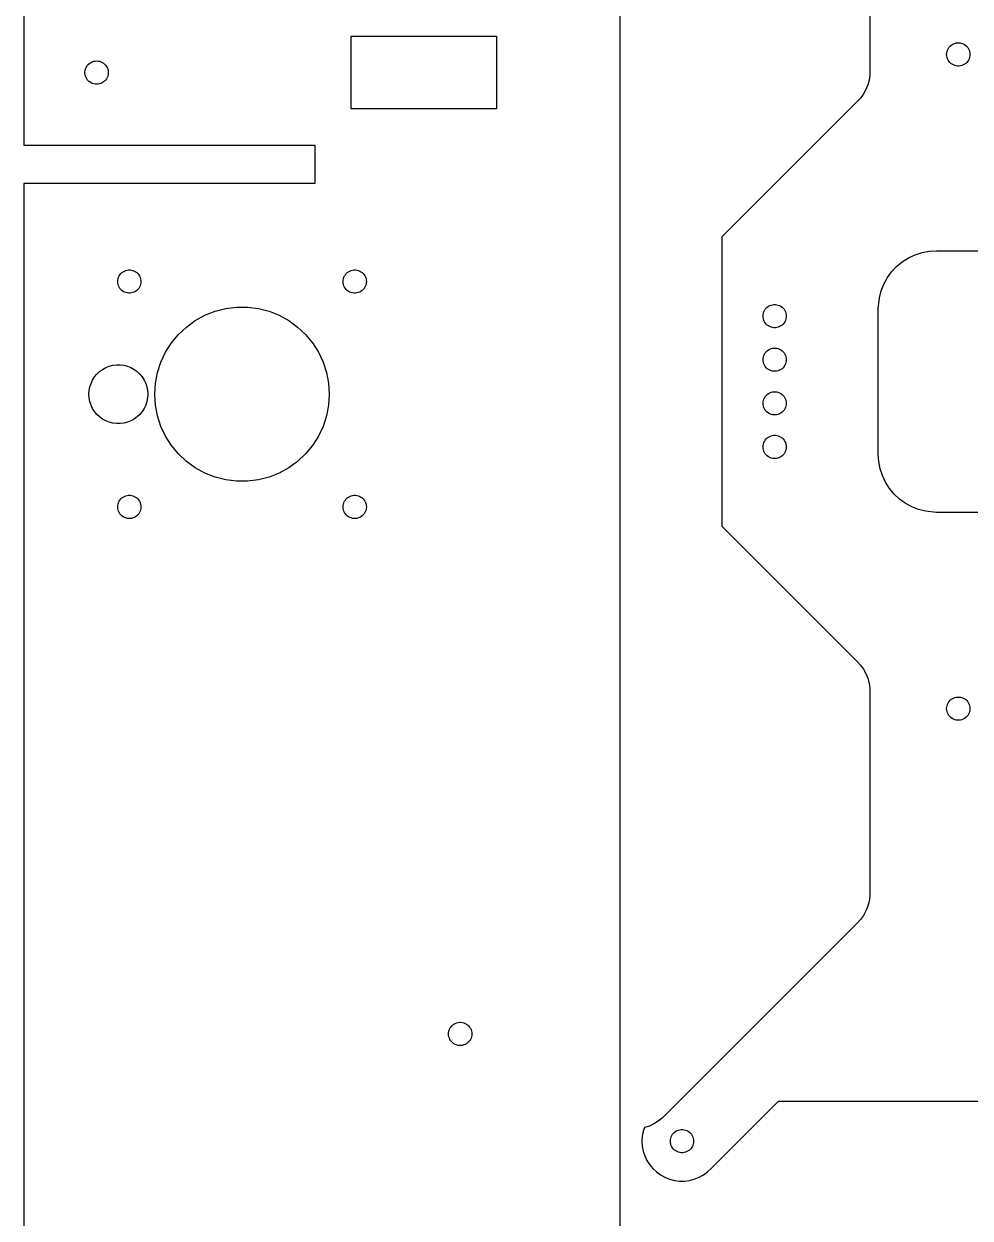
# Model space of a CAD drawing. Header units: metres. Extents: x -400 to 400, y -75 to 435.
# Drawn here: x -400 to -269.9, y 107.4 to 271.7 of the extents above; entities that cross this region are included whole.
import ezdxf

# ---------------------------------------------------------------- set-up
doc = ezdxf.new("R2010")
doc.units = ezdxf.units.M

msp = doc.modelspace()

# ---------------------------------------------------------------- linework, layer by layer
for p, q in [((-400, 425), (-400, 255)), ((-318, 80), (-318, 326.6)), ((-283.686, 293.336), (-283.686, 264.664)), ((-355, 260), (-355, 270)), ((-355, 270), (-335, 270)), ((-335, 270), (-335, 260)), ((-273.087, 267.701), (-273.05, 267.898)), ((-273.05, 267.898), (-272.988, 268.089)), ((-272.988, 268.089), (-272.902, 268.271)), ((-272.902, 268.271), (-272.794, 268.44)), ((-272.794, 268.44), (-272.666, 268.595)), ((-272.666, 268.595), (-272.52, 268.733)), ((-272.52, 268.733), (-272.357, 268.851)), ((-272.357, 268.851), (-272.181, 268.948)), ((-272.181, 268.948), (-271.994, 269.022)), ((-271.994, 269.022), (-271.8, 269.072)), ((-271.8, 269.072), (-271.6, 269.097)), ((-271.6, 269.097), (-271.4, 269.097)), ((-271.4, 269.097), (-271.2, 269.072)), ((-271.2, 269.072), (-271.006, 269.022)), ((-271.006, 269.022), (-270.819, 268.948)), ((-270.819, 268.948), (-270.643, 268.851)), ((-270.643, 268.851), (-270.48, 268.733)), ((-270.48, 268.733), (-270.334, 268.595)), ((-270.334, 268.595), (-270.206, 268.44)), ((-270.206, 268.44), (-270.098, 268.271)), ((-270.098, 268.271), (-270.012, 268.089)), ((-270.012, 268.089), (-269.95, 267.898)), ((-269.95, 267.898), (-269.913, 267.701)), ((-391.233, 266.02), (-391.095, 266.166)), ((-391.095, 266.166), (-390.94, 266.294)), ((-390.94, 266.294), (-390.771, 266.402)), ((-390.771, 266.402), (-390.589, 266.488)), ((-390.589, 266.488), (-390.398, 266.55)), ((-390.398, 266.55), (-390.201, 266.587)), ((-390.201, 266.587), (-390, 266.6)), ((-390, 266.6), (-389.799, 266.587)), ((-389.799, 266.587), (-389.602, 266.55)), ((-389.602, 266.55), (-389.411, 266.488)), ((-389.411, 266.488), (-389.229, 266.402)), ((-389.229, 266.402), (-389.06, 266.294)), ((-389.06, 266.294), (-388.905, 266.166)), ((-388.905, 266.166), (-388.767, 266.02)), ((-273.1, 267.5), (-273.087, 267.701)), ((-273.087, 267.299), (-273.1, 267.5)), ((-273.05, 267.102), (-273.087, 267.299)), ((-272.988, 266.911), (-273.05, 267.102)), ((-272.902, 266.729), (-272.988, 266.911)), ((-272.794, 266.56), (-272.902, 266.729)), ((-272.666, 266.405), (-272.794, 266.56)), ((-272.52, 266.267), (-272.666, 266.405)), ((-272.357, 266.149), (-272.52, 266.267)), ((-270.48, 266.267), (-270.643, 266.149)), ((-270.334, 266.405), (-270.48, 266.267)), ((-270.206, 266.56), (-270.334, 266.405)), ((-270.098, 266.729), (-270.206, 266.56)), ((-270.012, 266.911), (-270.098, 266.729)), ((-269.95, 267.102), (-270.012, 266.911)), ((-269.913, 267.299), (-269.95, 267.102)), ((-269.913, 267.701), (-269.9, 267.5)), ((-269.9, 267.5), (-269.913, 267.299)), ((-391.597, 265.1), (-391.572, 265.3)), ((-391.597, 264.9), (-391.597, 265.1)), ((-391.572, 264.7), (-391.597, 264.9)), ((-391.572, 265.3), (-391.522, 265.494)), ((-391.522, 264.506), (-391.572, 264.7)), ((-391.522, 265.494), (-391.448, 265.681)), ((-391.448, 265.681), (-391.351, 265.857)), ((-391.351, 265.857), (-391.233, 266.02)), ((-388.767, 266.02), (-388.649, 265.857)), ((-388.649, 265.857), (-388.552, 265.681)), ((-388.552, 265.681), (-388.478, 265.494)), ((-388.478, 265.494), (-388.428, 265.3)), ((-388.428, 264.7), (-388.478, 264.506)), ((-388.428, 265.3), (-388.403, 265.1)), ((-388.403, 264.9), (-388.428, 264.7)), ((-388.403, 265.1), (-388.403, 264.9)), ((-283.686, 264.664), (-283.772, 263.979)), ((-272.181, 266.052), (-272.357, 266.149)), ((-271.994, 265.978), (-272.181, 266.052)), ((-271.8, 265.928), (-271.994, 265.978)), ((-271.6, 265.903), (-271.8, 265.928)), ((-271.4, 265.903), (-271.6, 265.903)), ((-271.2, 265.928), (-271.4, 265.903)), ((-271.006, 265.978), (-271.2, 265.928)), ((-270.819, 266.052), (-271.006, 265.978)), ((-270.643, 266.149), (-270.819, 266.052)), ((-391.448, 264.319), (-391.522, 264.506)), ((-391.351, 264.143), (-391.448, 264.319)), ((-391.233, 263.98), (-391.351, 264.143)), ((-391.095, 263.834), (-391.233, 263.98)), ((-390.94, 263.706), (-391.095, 263.834)), ((-390.771, 263.598), (-390.94, 263.706)), ((-390.589, 263.512), (-390.771, 263.598)), ((-390.398, 263.45), (-390.589, 263.512)), ((-390.201, 263.413), (-390.398, 263.45)), ((-390, 263.4), (-390.201, 263.413)), ((-389.799, 263.413), (-390, 263.4)), ((-389.602, 263.45), (-389.799, 263.413)), ((-389.411, 263.512), (-389.602, 263.45)), ((-389.229, 263.598), (-389.411, 263.512)), ((-389.06, 263.706), (-389.229, 263.598)), ((-388.905, 263.834), (-389.06, 263.706)), ((-388.767, 263.98), (-388.905, 263.834)), ((-388.649, 264.143), (-388.767, 263.98)), ((-388.552, 264.319), (-388.649, 264.143)), ((-388.478, 264.506), (-388.552, 264.319)), ((-283.944, 263.31), (-284.198, 262.667)), ((-283.772, 263.979), (-283.944, 263.31)), ((-284.937, 261.503), (-285.41, 261)), ((-284.531, 262.062), (-284.937, 261.503)), ((-284.198, 262.667), (-284.531, 262.062)), ((-335, 260), (-355, 260)), ((-285.41, 261), (-304, 242.41)), ((-400, 255), (-360, 255)), ((-360, 255), (-360, 249.75)), ((-360, 249.75), (-400, 249.75)), ((-400, 249.75), (-400, 20)), ((-304, 242.41), (-304, 202.59)), ((-278.354, 239.51), (-277.445, 239.938)), ((-277.445, 239.938), (-276.49, 240.249)), ((-276.49, 240.249), (-275.503, 240.437)), ((-275.503, 240.437), (-274.5, 240.5)), ((-274.5, 240.5), (-234.5, 240.5)), ((-280.664, 237.599), (-279.976, 238.332)), ((-279.976, 238.332), (-279.202, 238.972)), ((-279.202, 238.972), (-278.354, 239.51)), ((-387.087, 236.451), (-387.05, 236.648)), ((-387.05, 236.648), (-386.988, 236.839)), ((-386.988, 236.839), (-386.902, 237.021)), ((-386.902, 237.021), (-386.794, 237.19)), ((-386.794, 237.19), (-386.666, 237.345)), ((-386.666, 237.345), (-386.52, 237.483)), ((-386.52, 237.483), (-386.357, 237.601)), ((-386.357, 237.601), (-386.181, 237.698)), ((-386.181, 237.698), (-385.994, 237.772)), ((-385.994, 237.772), (-385.8, 237.822)), ((-385.8, 237.822), (-385.6, 237.847)), ((-385.6, 237.847), (-385.4, 237.847)), ((-385.4, 237.847), (-385.2, 237.822)), ((-385.2, 237.822), (-385.006, 237.772)), ((-385.006, 237.772), (-384.819, 237.698)), ((-384.819, 237.698), (-384.643, 237.601)), ((-384.643, 237.601), (-384.48, 237.483)), ((-384.48, 237.483), (-384.334, 237.345)), ((-384.334, 237.345), (-384.206, 237.19)), ((-384.206, 237.19), (-384.098, 237.021)), ((-384.098, 237.021), (-384.012, 236.839)), ((-384.012, 236.839), (-383.95, 236.648)), ((-383.95, 236.648), (-383.913, 236.451)), ((-356.087, 236.451), (-356.05, 236.648)), ((-356.05, 236.648), (-355.988, 236.839)), ((-355.988, 236.839), (-355.902, 237.021)), ((-355.902, 237.021), (-355.794, 237.19)), ((-355.794, 237.19), (-355.666, 237.345)), ((-355.666, 237.345), (-355.52, 237.483)), ((-355.52, 237.483), (-355.357, 237.601)), ((-355.357, 237.601), (-355.181, 237.698)), ((-355.181, 237.698), (-354.994, 237.772)), ((-354.994, 237.772), (-354.8, 237.822)), ((-354.8, 237.822), (-354.6, 237.847)), ((-354.6, 237.847), (-354.4, 237.847)), ((-354.4, 237.847), (-354.2, 237.822)), ((-354.2, 237.822), (-354.006, 237.772)), ((-354.006, 237.772), (-353.819, 237.698)), ((-353.819, 237.698), (-353.643, 237.601)), ((-353.643, 237.601), (-353.48, 237.483)), ((-353.48, 237.483), (-353.334, 237.345)), ((-353.334, 237.345), (-353.206, 237.19)), ((-353.206, 237.19), (-353.098, 237.021)), ((-353.098, 237.021), (-353.012, 236.839)), ((-353.012, 236.839), (-352.95, 236.648)), ((-352.95, 236.648), (-352.913, 236.451)), ((-281.739, 235.906), (-281.255, 236.787)), ((-281.255, 236.787), (-280.664, 237.599)), ((-387.1, 236.25), (-387.087, 236.451)), ((-387.087, 236.049), (-387.1, 236.25)), ((-387.05, 235.852), (-387.087, 236.049)), ((-386.988, 235.661), (-387.05, 235.852)), ((-386.902, 235.479), (-386.988, 235.661)), ((-386.794, 235.31), (-386.902, 235.479)), ((-386.666, 235.155), (-386.794, 235.31)), ((-386.52, 235.017), (-386.666, 235.155)), ((-386.357, 234.899), (-386.52, 235.017)), ((-384.48, 235.017), (-384.643, 234.899)), ((-384.334, 235.155), (-384.48, 235.017)), ((-384.206, 235.31), (-384.334, 235.155)), ((-384.098, 235.479), (-384.206, 235.31)), ((-384.012, 235.661), (-384.098, 235.479)), ((-383.95, 235.852), (-384.012, 235.661)), ((-383.913, 236.049), (-383.95, 235.852)), ((-383.913, 236.451), (-383.9, 236.25)), ((-383.9, 236.25), (-383.913, 236.049)), ((-356.1, 236.25), (-356.087, 236.451)), ((-356.087, 236.049), (-356.1, 236.25)), ((-356.05, 235.852), (-356.087, 236.049)), ((-355.988, 235.661), (-356.05, 235.852)), ((-355.902, 235.479), (-355.988, 235.661)), ((-355.794, 235.31), (-355.902, 235.479)), ((-355.666, 235.155), (-355.794, 235.31)), ((-355.52, 235.017), (-355.666, 235.155)), ((-355.357, 234.899), (-355.52, 235.017)), ((-353.48, 235.017), (-353.643, 234.899)), ((-353.334, 235.155), (-353.48, 235.017)), ((-353.206, 235.31), (-353.334, 235.155)), ((-353.098, 235.479), (-353.206, 235.31)), ((-353.012, 235.661), (-353.098, 235.479)), ((-352.95, 235.852), (-353.012, 235.661)), ((-352.913, 236.049), (-352.95, 235.852)), ((-352.913, 236.451), (-352.9, 236.25)), ((-352.9, 236.25), (-352.913, 236.049)), ((-282.358, 233.999), (-282.108, 234.972)), ((-282.108, 234.972), (-281.739, 235.906)), ((-386.181, 234.802), (-386.357, 234.899)), ((-385.994, 234.728), (-386.181, 234.802)), ((-385.8, 234.678), (-385.994, 234.728)), ((-385.6, 234.653), (-385.8, 234.678)), ((-385.4, 234.653), (-385.6, 234.653)), ((-385.2, 234.678), (-385.4, 234.653)), ((-385.006, 234.728), (-385.2, 234.678)), ((-384.819, 234.802), (-385.006, 234.728)), ((-384.643, 234.899), (-384.819, 234.802)), ((-355.181, 234.802), (-355.357, 234.899)), ((-354.994, 234.728), (-355.181, 234.802)), ((-354.8, 234.678), (-354.994, 234.728)), ((-354.6, 234.653), (-354.8, 234.678)), ((-354.4, 234.653), (-354.6, 234.653)), ((-354.2, 234.678), (-354.4, 234.653)), ((-354.006, 234.728), (-354.2, 234.678)), ((-353.819, 234.802), (-354.006, 234.728)), ((-353.643, 234.899), (-353.819, 234.802)), ((-282.5, 232.5), (-282.358, 233.999)), ((-375.109, 231.608), (-373.708, 232.163)), ((-373.708, 232.163), (-372.249, 232.537)), ((-372.249, 232.537), (-370.753, 232.726)), ((-370.753, 232.726), (-369.247, 232.726)), ((-369.247, 232.726), (-367.751, 232.537)), ((-367.751, 232.537), (-366.292, 232.163)), ((-366.292, 232.163), (-364.891, 231.608)), ((-298.35, 231.5), (-298.337, 231.701)), ((-298.337, 231.701), (-298.3, 231.898)), ((-298.3, 231.898), (-298.238, 232.089)), ((-298.238, 232.089), (-298.152, 232.271)), ((-298.152, 232.271), (-298.044, 232.44)), ((-298.044, 232.44), (-297.916, 232.595)), ((-297.916, 232.595), (-297.77, 232.733)), ((-297.77, 232.733), (-297.607, 232.851)), ((-297.607, 232.851), (-297.431, 232.948)), ((-297.431, 232.948), (-297.244, 233.022)), ((-297.244, 233.022), (-297.05, 233.072)), ((-297.05, 233.072), (-296.85, 233.097)), ((-296.85, 233.097), (-296.65, 233.097)), ((-296.65, 233.097), (-296.45, 233.072)), ((-296.45, 233.072), (-296.256, 233.022)), ((-296.256, 233.022), (-296.069, 232.948)), ((-296.069, 232.948), (-295.893, 232.851)), ((-295.893, 232.851), (-295.73, 232.733)), ((-295.73, 232.733), (-295.584, 232.595)), ((-295.584, 232.595), (-295.456, 232.44)), ((-295.456, 232.44), (-295.348, 232.271)), ((-295.348, 232.271), (-295.262, 232.089)), ((-295.262, 232.089), (-295.2, 231.898)), ((-295.2, 231.898), (-295.163, 231.701)), ((-295.163, 231.701), (-295.15, 231.5)), ((-282.5, 212.5), (-282.5, 232.5)), ((-377.649, 229.996), (-376.43, 230.882)), ((-376.43, 230.882), (-375.109, 231.608)), ((-364.891, 231.608), (-363.57, 230.882)), ((-363.57, 230.882), (-362.351, 229.996)), ((-298.337, 231.299), (-298.35, 231.5)), ((-298.3, 231.102), (-298.337, 231.299)), ((-298.238, 230.911), (-298.3, 231.102)), ((-298.152, 230.729), (-298.238, 230.911)), ((-298.044, 230.56), (-298.152, 230.729)), ((-297.916, 230.405), (-298.044, 230.56)), ((-297.77, 230.267), (-297.916, 230.405)), ((-297.607, 230.149), (-297.77, 230.267)), ((-297.431, 230.052), (-297.607, 230.149)), ((-297.244, 229.978), (-297.431, 230.052)), ((-296.069, 230.052), (-296.256, 229.978)), ((-295.893, 230.149), (-296.069, 230.052)), ((-295.73, 230.267), (-295.893, 230.149)), ((-295.584, 230.405), (-295.73, 230.267)), ((-295.456, 230.56), (-295.584, 230.405)), ((-295.348, 230.729), (-295.456, 230.56)), ((-295.262, 230.911), (-295.348, 230.729)), ((-295.2, 231.102), (-295.262, 230.911)), ((-295.163, 231.299), (-295.2, 231.102)), ((-295.15, 231.5), (-295.163, 231.299)), ((-379.708, 227.803), (-378.748, 228.965)), ((-378.748, 228.965), (-377.649, 229.996)), ((-362.351, 229.996), (-361.252, 228.965)), ((-361.252, 228.965), (-360.292, 227.803)), ((-297.05, 229.928), (-297.244, 229.978)), ((-296.85, 229.903), (-297.05, 229.928)), ((-296.65, 229.903), (-296.85, 229.903)), ((-296.45, 229.928), (-296.65, 229.903)), ((-296.256, 229.978), (-296.45, 229.928)), ((-380.516, 226.531), (-379.708, 227.803)), ((-360.292, 227.803), (-359.484, 226.531)), ((-297.916, 226.595), (-297.77, 226.733)), ((-297.77, 226.733), (-297.607, 226.851)), ((-297.607, 226.851), (-297.431, 226.948)), ((-297.431, 226.948), (-297.244, 227.022)), ((-297.244, 227.022), (-297.05, 227.072)), ((-297.05, 227.072), (-296.85, 227.097)), ((-296.85, 227.097), (-296.65, 227.097)), ((-296.65, 227.097), (-296.45, 227.072)), ((-296.45, 227.072), (-296.256, 227.022)), ((-296.256, 227.022), (-296.069, 226.948)), ((-296.069, 226.948), (-295.893, 226.851)), ((-295.893, 226.851), (-295.73, 226.733)), ((-295.73, 226.733), (-295.584, 226.595)), ((-381.623, 223.734), (-381.157, 225.167)), ((-381.157, 225.167), (-380.516, 226.531)), ((-359.484, 226.531), (-358.843, 225.167)), ((-358.843, 225.167), (-358.377, 223.734)), ((-298.35, 225.5), (-298.337, 225.701)), ((-298.337, 225.299), (-298.35, 225.5)), ((-298.337, 225.701), (-298.3, 225.898)), ((-298.3, 225.102), (-298.337, 225.299)), ((-298.3, 225.898), (-298.238, 226.089)), ((-298.238, 224.911), (-298.3, 225.102)), ((-298.238, 226.089), (-298.152, 226.271)), ((-298.152, 226.271), (-298.044, 226.44)), ((-298.044, 226.44), (-297.916, 226.595)), ((-295.584, 226.595), (-295.456, 226.44)), ((-295.456, 226.44), (-295.348, 226.271)), ((-295.348, 226.271), (-295.262, 226.089)), ((-295.262, 226.089), (-295.2, 225.898)), ((-295.2, 225.102), (-295.262, 224.911)), ((-295.2, 225.898), (-295.163, 225.701)), ((-295.163, 225.299), (-295.2, 225.102)), ((-295.163, 225.701), (-295.15, 225.5)), ((-295.15, 225.5), (-295.163, 225.299)), ((-390.277, 223.131), (-389.952, 223.522)), ((-389.952, 223.522), (-389.582, 223.871)), ((-389.582, 223.871), (-389.17, 224.17)), ((-389.17, 224.17), (-388.724, 224.415)), ((-388.724, 224.415), (-388.252, 224.602)), ((-388.252, 224.602), (-387.759, 224.728)), ((-387.759, 224.728), (-387.254, 224.792)), ((-387.254, 224.792), (-386.746, 224.792)), ((-386.746, 224.792), (-386.241, 224.728)), ((-386.241, 224.728), (-385.748, 224.602)), ((-385.748, 224.602), (-385.276, 224.415)), ((-385.276, 224.415), (-384.83, 224.17)), ((-384.83, 224.17), (-384.418, 223.871)), ((-384.418, 223.871), (-384.048, 223.522)), ((-384.048, 223.522), (-383.723, 223.131)), ((-381.905, 222.254), (-381.623, 223.734)), ((-358.377, 223.734), (-358.095, 222.254)), ((-298.152, 224.729), (-298.238, 224.911)), ((-298.044, 224.56), (-298.152, 224.729)), ((-297.916, 224.405), (-298.044, 224.56)), ((-297.77, 224.267), (-297.916, 224.405)), ((-297.607, 224.149), (-297.77, 224.267)), ((-297.431, 224.052), (-297.607, 224.149)), ((-297.244, 223.978), (-297.431, 224.052)), ((-297.05, 223.928), (-297.244, 223.978)), ((-296.85, 223.903), (-297.05, 223.928)), ((-296.65, 223.903), (-296.85, 223.903)), ((-296.45, 223.928), (-296.65, 223.903)), ((-296.256, 223.978), (-296.45, 223.928)), ((-296.069, 224.052), (-296.256, 223.978)), ((-295.893, 224.149), (-296.069, 224.052)), ((-295.73, 224.267), (-295.893, 224.149)), ((-295.584, 224.405), (-295.73, 224.267)), ((-295.456, 224.56), (-295.584, 224.405)), ((-295.348, 224.729), (-295.456, 224.56)), ((-295.262, 224.911), (-295.348, 224.729)), ((-390.923, 221.757), (-390.766, 222.241)), ((-390.766, 222.241), (-390.549, 222.701)), ((-390.549, 222.701), (-390.277, 223.131)), ((-383.723, 223.131), (-383.451, 222.701)), ((-383.451, 222.701), (-383.234, 222.241)), ((-383.234, 222.241), (-383.077, 221.757)), ((-382, 220.75), (-381.905, 222.254)), ((-358.095, 222.254), (-358, 220.75)), ((-391.05, 220.75), (-391.018, 221.258)), ((-391.018, 220.242), (-391.05, 220.75)), ((-391.018, 221.258), (-390.923, 221.757)), ((-390.923, 219.743), (-391.018, 220.242)), ((-383.077, 221.757), (-382.982, 221.258)), ((-382.982, 220.242), (-383.077, 219.743)), ((-382.982, 221.258), (-382.95, 220.75)), ((-382.95, 220.75), (-382.982, 220.242)), ((-381.905, 219.246), (-382, 220.75)), ((-358, 220.75), (-358.095, 219.246)), ((-298.238, 220.089), (-298.152, 220.271)), ((-298.152, 220.271), (-298.044, 220.44)), ((-298.044, 220.44), (-297.916, 220.595)), ((-297.916, 220.595), (-297.77, 220.733)), ((-297.77, 220.733), (-297.607, 220.851)), ((-297.607, 220.851), (-297.431, 220.948)), ((-297.431, 220.948), (-297.244, 221.022)), ((-297.244, 221.022), (-297.05, 221.072)), ((-297.05, 221.072), (-296.85, 221.097)), ((-296.85, 221.097), (-296.65, 221.097)), ((-296.65, 221.097), (-296.45, 221.072)), ((-296.45, 221.072), (-296.256, 221.022)), ((-296.256, 221.022), (-296.069, 220.948)), ((-296.069, 220.948), (-295.893, 220.851)), ((-295.893, 220.851), (-295.73, 220.733)), ((-295.73, 220.733), (-295.584, 220.595)), ((-295.584, 220.595), (-295.456, 220.44)), ((-295.456, 220.44), (-295.348, 220.271)), ((-295.348, 220.271), (-295.262, 220.089)), ((-390.766, 219.259), (-390.923, 219.743)), ((-390.549, 218.799), (-390.766, 219.259)), ((-390.277, 218.369), (-390.549, 218.799)), ((-383.451, 218.799), (-383.723, 218.369)), ((-383.234, 219.259), (-383.451, 218.799)), ((-383.077, 219.743), (-383.234, 219.259)), ((-381.623, 217.766), (-381.905, 219.246)), ((-358.095, 219.246), (-358.377, 217.766)), ((-298.35, 219.5), (-298.337, 219.701)), ((-298.337, 219.299), (-298.35, 219.5)), ((-298.337, 219.701), (-298.3, 219.898)), ((-298.3, 219.102), (-298.337, 219.299)), ((-298.3, 219.898), (-298.238, 220.089)), ((-298.238, 218.911), (-298.3, 219.102)), ((-298.152, 218.729), (-298.238, 218.911)), ((-298.044, 218.56), (-298.152, 218.729)), ((-297.916, 218.405), (-298.044, 218.56)), ((-295.456, 218.56), (-295.584, 218.405)), ((-295.348, 218.729), (-295.456, 218.56)), ((-295.262, 218.911), (-295.348, 218.729)), ((-295.262, 220.089), (-295.2, 219.898)), ((-295.2, 219.102), (-295.262, 218.911)), ((-295.2, 219.898), (-295.163, 219.701)), ((-295.163, 219.299), (-295.2, 219.102)), ((-295.163, 219.701), (-295.15, 219.5)), ((-295.15, 219.5), (-295.163, 219.299)), ((-389.952, 217.978), (-390.277, 218.369)), ((-389.582, 217.629), (-389.952, 217.978)), ((-389.17, 217.33), (-389.582, 217.629)), ((-388.724, 217.085), (-389.17, 217.33)), ((-388.252, 216.898), (-388.724, 217.085)), ((-387.759, 216.772), (-388.252, 216.898)), ((-385.748, 216.898), (-386.241, 216.772)), ((-385.276, 217.085), (-385.748, 216.898)), ((-384.83, 217.33), (-385.276, 217.085)), ((-384.418, 217.629), (-384.83, 217.33)), ((-384.048, 217.978), (-384.418, 217.629)), ((-383.723, 218.369), (-384.048, 217.978)), ((-381.157, 216.333), (-381.623, 217.766)), ((-358.377, 217.766), (-358.843, 216.333)), ((-297.77, 218.267), (-297.916, 218.405)), ((-297.607, 218.149), (-297.77, 218.267)), ((-297.431, 218.052), (-297.607, 218.149)), ((-297.244, 217.978), (-297.431, 218.052)), ((-297.05, 217.928), (-297.244, 217.978)), ((-296.85, 217.903), (-297.05, 217.928)), ((-296.65, 217.903), (-296.85, 217.903)), ((-296.45, 217.928), (-296.65, 217.903)), ((-296.256, 217.978), (-296.45, 217.928)), ((-296.069, 218.052), (-296.256, 217.978)), ((-295.893, 218.149), (-296.069, 218.052)), ((-295.73, 218.267), (-295.893, 218.149)), ((-295.584, 218.405), (-295.73, 218.267)), ((-387.254, 216.708), (-387.759, 216.772)), ((-386.746, 216.708), (-387.254, 216.708)), ((-386.241, 216.772), (-386.746, 216.708)), ((-380.516, 214.969), (-381.157, 216.333)), ((-358.843, 216.333), (-359.484, 214.969)), ((-379.708, 213.697), (-380.516, 214.969)), ((-378.748, 212.535), (-379.708, 213.697)), ((-360.292, 213.697), (-361.252, 212.535)), ((-359.484, 214.969), (-360.292, 213.697)), ((-298.35, 213.5), (-298.337, 213.701)), ((-298.337, 213.701), (-298.3, 213.898)), ((-298.3, 213.898), (-298.238, 214.089)), ((-298.238, 214.089), (-298.152, 214.271)), ((-298.152, 214.271), (-298.044, 214.44)), ((-298.044, 214.44), (-297.916, 214.595)), ((-297.916, 214.595), (-297.77, 214.733)), ((-297.77, 214.733), (-297.607, 214.851)), ((-297.607, 214.851), (-297.431, 214.948)), ((-297.431, 214.948), (-297.244, 215.022)), ((-297.244, 215.022), (-297.05, 215.072)), ((-297.05, 215.072), (-296.85, 215.097)), ((-296.85, 215.097), (-296.65, 215.097)), ((-296.65, 215.097), (-296.45, 215.072)), ((-296.45, 215.072), (-296.256, 215.022)), ((-296.256, 215.022), (-296.069, 214.948)), ((-296.069, 214.948), (-295.893, 214.851)), ((-295.893, 214.851), (-295.73, 214.733)), ((-295.73, 214.733), (-295.584, 214.595)), ((-295.584, 214.595), (-295.456, 214.44)), ((-295.456, 214.44), (-295.348, 214.271)), ((-295.348, 214.271), (-295.262, 214.089)), ((-295.262, 214.089), (-295.2, 213.898)), ((-295.2, 213.898), (-295.163, 213.701)), ((-295.163, 213.701), (-295.15, 213.5)), ((-377.649, 211.504), (-378.748, 212.535)), ((-361.252, 212.535), (-362.351, 211.504)), ((-298.337, 213.299), (-298.35, 213.5)), ((-298.3, 213.102), (-298.337, 213.299)), ((-298.238, 212.911), (-298.3, 213.102)), ((-298.152, 212.729), (-298.238, 212.911)), ((-298.044, 212.56), (-298.152, 212.729)), ((-297.916, 212.405), (-298.044, 212.56)), ((-297.77, 212.267), (-297.916, 212.405)), ((-297.607, 212.149), (-297.77, 212.267)), ((-297.431, 212.052), (-297.607, 212.149)), ((-297.244, 211.978), (-297.431, 212.052)), ((-297.05, 211.928), (-297.244, 211.978)), ((-296.256, 211.978), (-296.45, 211.928)), ((-296.069, 212.052), (-296.256, 211.978)), ((-295.893, 212.149), (-296.069, 212.052)), ((-295.73, 212.267), (-295.893, 212.149)), ((-295.584, 212.405), (-295.73, 212.267)), ((-295.456, 212.56), (-295.584, 212.405)), ((-295.348, 212.729), (-295.456, 212.56)), ((-295.262, 212.911), (-295.348, 212.729)), ((-295.2, 213.102), (-295.262, 212.911)), ((-295.163, 213.299), (-295.2, 213.102)), ((-295.15, 213.5), (-295.163, 213.299)), ((-282.437, 211.497), (-282.5, 212.5)), ((-376.43, 210.618), (-377.649, 211.504)), ((-375.109, 209.892), (-376.43, 210.618)), ((-363.57, 210.618), (-364.891, 209.892)), ((-362.351, 211.504), (-363.57, 210.618)), ((-296.85, 211.903), (-297.05, 211.928)), ((-296.65, 211.903), (-296.85, 211.903)), ((-296.45, 211.928), (-296.65, 211.903)), ((-282.249, 210.51), (-282.437, 211.497)), ((-281.938, 209.555), (-282.249, 210.51)), ((-373.708, 209.337), (-375.109, 209.892)), ((-372.249, 208.963), (-373.708, 209.337)), ((-370.753, 208.774), (-372.249, 208.963)), ((-369.247, 208.774), (-370.753, 208.774)), ((-367.751, 208.963), (-369.247, 208.774)), ((-366.292, 209.337), (-367.751, 208.963)), ((-364.891, 209.892), (-366.292, 209.337)), ((-281.51, 208.646), (-281.938, 209.555)), ((-280.972, 207.798), (-281.51, 208.646)), ((-280.332, 207.024), (-280.972, 207.798)), ((-279.599, 206.336), (-280.332, 207.024)), ((-387.1, 205.25), (-387.087, 205.451)), ((-387.087, 205.451), (-387.05, 205.648)), ((-387.05, 205.648), (-386.988, 205.839)), ((-386.988, 205.839), (-386.902, 206.021)), ((-386.902, 206.021), (-386.794, 206.19)), ((-386.794, 206.19), (-386.666, 206.345)), ((-386.666, 206.345), (-386.52, 206.483)), ((-386.52, 206.483), (-386.357, 206.601)), ((-386.357, 206.601), (-386.181, 206.698)), ((-386.181, 206.698), (-385.994, 206.772)), ((-385.994, 206.772), (-385.8, 206.822)), ((-385.8, 206.822), (-385.6, 206.847)), ((-385.6, 206.847), (-385.4, 206.847)), ((-385.4, 206.847), (-385.2, 206.822)), ((-385.2, 206.822), (-385.006, 206.772)), ((-385.006, 206.772), (-384.819, 206.698)), ((-384.819, 206.698), (-384.643, 206.601)), ((-384.643, 206.601), (-384.48, 206.483)), ((-384.48, 206.483), (-384.334, 206.345)), ((-384.334, 206.345), (-384.206, 206.19)), ((-384.206, 206.19), (-384.098, 206.021)), ((-384.098, 206.021), (-384.012, 205.839)), ((-384.012, 205.839), (-383.95, 205.648)), ((-383.95, 205.648), (-383.913, 205.451)), ((-383.913, 205.451), (-383.9, 205.25)), ((-356.1, 205.25), (-356.087, 205.451)), ((-356.087, 205.451), (-356.05, 205.648)), ((-356.05, 205.648), (-355.988, 205.839)), ((-355.988, 205.839), (-355.902, 206.021)), ((-355.902, 206.021), (-355.794, 206.19)), ((-355.794, 206.19), (-355.666, 206.345)), ((-355.666, 206.345), (-355.52, 206.483)), ((-355.52, 206.483), (-355.357, 206.601)), ((-355.357, 206.601), (-355.181, 206.698)), ((-355.181, 206.698), (-354.994, 206.772)), ((-354.994, 206.772), (-354.8, 206.822)), ((-354.8, 206.822), (-354.6, 206.847)), ((-354.6, 206.847), (-354.4, 206.847)), ((-354.4, 206.847), (-354.2, 206.822)), ((-354.2, 206.822), (-354.006, 206.772)), ((-354.006, 206.772), (-353.819, 206.698)), ((-353.819, 206.698), (-353.643, 206.601)), ((-353.643, 206.601), (-353.48, 206.483)), ((-353.48, 206.483), (-353.334, 206.345)), ((-353.334, 206.345), (-353.206, 206.19)), ((-353.206, 206.19), (-353.098, 206.021)), ((-353.098, 206.021), (-353.012, 205.839)), ((-353.012, 205.839), (-352.95, 205.648)), ((-352.95, 205.648), (-352.913, 205.451)), ((-352.913, 205.451), (-352.9, 205.25)), ((-278.787, 205.745), (-279.599, 206.336)), ((-277.906, 205.261), (-278.787, 205.745)), ((-387.087, 205.049), (-387.1, 205.25)), ((-387.05, 204.852), (-387.087, 205.049)), ((-386.988, 204.661), (-387.05, 204.852)), ((-386.902, 204.479), (-386.988, 204.661)), ((-386.794, 204.31), (-386.902, 204.479)), ((-386.666, 204.155), (-386.794, 204.31)), ((-386.52, 204.017), (-386.666, 204.155)), ((-386.357, 203.899), (-386.52, 204.017)), ((-386.181, 203.802), (-386.357, 203.899)), ((-385.994, 203.728), (-386.181, 203.802)), ((-385.8, 203.678), (-385.994, 203.728)), ((-385.006, 203.728), (-385.2, 203.678)), ((-384.819, 203.802), (-385.006, 203.728)), ((-384.643, 203.899), (-384.819, 203.802)), ((-384.48, 204.017), (-384.643, 203.899)), ((-384.334, 204.155), (-384.48, 204.017)), ((-384.206, 204.31), (-384.334, 204.155)), ((-384.098, 204.479), (-384.206, 204.31)), ((-384.012, 204.661), (-384.098, 204.479)), ((-383.95, 204.852), (-384.012, 204.661)), ((-383.913, 205.049), (-383.95, 204.852)), ((-383.9, 205.25), (-383.913, 205.049)), ((-356.087, 205.049), (-356.1, 205.25)), ((-356.05, 204.852), (-356.087, 205.049)), ((-355.988, 204.661), (-356.05, 204.852)), ((-355.902, 204.479), (-355.988, 204.661)), ((-355.794, 204.31), (-355.902, 204.479)), ((-355.666, 204.155), (-355.794, 204.31)), ((-355.52, 204.017), (-355.666, 204.155)), ((-355.357, 203.899), (-355.52, 204.017)), ((-355.181, 203.802), (-355.357, 203.899)), ((-354.994, 203.728), (-355.181, 203.802)), ((-354.8, 203.678), (-354.994, 203.728)), ((-354.006, 203.728), (-354.2, 203.678)), ((-353.819, 203.802), (-354.006, 203.728)), ((-353.643, 203.899), (-353.819, 203.802)), ((-353.48, 204.017), (-353.643, 203.899)), ((-353.334, 204.155), (-353.48, 204.017)), ((-353.206, 204.31), (-353.334, 204.155)), ((-353.098, 204.479), (-353.206, 204.31)), ((-353.012, 204.661), (-353.098, 204.479)), ((-352.95, 204.852), (-353.012, 204.661)), ((-352.913, 205.049), (-352.95, 204.852)), ((-352.9, 205.25), (-352.913, 205.049)), ((-276.972, 204.892), (-277.906, 205.261)), ((-275.999, 204.642), (-276.972, 204.892)), ((-274.5, 204.5), (-275.999, 204.642)), ((-234.5, 204.5), (-274.5, 204.5)), ((-385.6, 203.653), (-385.8, 203.678)), ((-385.4, 203.653), (-385.6, 203.653)), ((-385.2, 203.678), (-385.4, 203.653)), ((-354.6, 203.653), (-354.8, 203.678)), ((-354.4, 203.653), (-354.6, 203.653)), ((-354.2, 203.678), (-354.4, 203.653)), ((-304, 202.59), (-285.41, 184)), ((-285.41, 184), (-284.937, 183.497)), ((-284.937, 183.497), (-284.531, 182.938)), ((-284.531, 182.938), (-284.198, 182.333)), ((-284.198, 182.333), (-283.944, 181.69)), ((-283.944, 181.69), (-283.772, 181.021)), ((-283.772, 181.021), (-283.686, 180.336)), ((-283.686, 180.336), (-283.686, 151.664)), ((-271.8, 179.072), (-271.6, 179.097)), ((-271.6, 179.097), (-271.4, 179.097)), ((-271.4, 179.097), (-271.2, 179.072)), ((-273.1, 177.5), (-273.087, 177.701)), ((-273.087, 177.299), (-273.1, 177.5)), ((-273.087, 177.701), (-273.05, 177.898)), ((-273.05, 177.898), (-272.988, 178.089)), ((-272.988, 178.089), (-272.902, 178.271)), ((-272.902, 178.271), (-272.794, 178.44)), ((-272.794, 178.44), (-272.666, 178.595)), ((-272.666, 178.595), (-272.52, 178.733)), ((-272.52, 178.733), (-272.357, 178.851)), ((-272.357, 178.851), (-272.181, 178.948)), ((-272.181, 178.948), (-271.994, 179.022)), ((-271.994, 179.022), (-271.8, 179.072)), ((-271.2, 179.072), (-271.006, 179.022)), ((-271.006, 179.022), (-270.819, 178.948)), ((-270.819, 178.948), (-270.643, 178.851)), ((-270.643, 178.851), (-270.48, 178.733)), ((-270.48, 178.733), (-270.334, 178.595)), ((-270.334, 178.595), (-270.206, 178.44)), ((-270.206, 178.44), (-270.098, 178.271)), ((-270.098, 178.271), (-270.012, 178.089)), ((-270.012, 178.089), (-269.95, 177.898)), ((-269.95, 177.898), (-269.913, 177.701)), ((-269.913, 177.701), (-269.9, 177.5)), ((-269.9, 177.5), (-269.913, 177.299)), ((-273.05, 177.102), (-273.087, 177.299)), ((-272.988, 176.911), (-273.05, 177.102)), ((-272.902, 176.729), (-272.988, 176.911)), ((-272.794, 176.56), (-272.902, 176.729)), ((-272.666, 176.405), (-272.794, 176.56)), ((-272.52, 176.267), (-272.666, 176.405)), ((-272.357, 176.149), (-272.52, 176.267)), ((-272.181, 176.052), (-272.357, 176.149)), ((-271.994, 175.978), (-272.181, 176.052)), ((-271.8, 175.928), (-271.994, 175.978)), ((-271.6, 175.903), (-271.8, 175.928)), ((-271.4, 175.903), (-271.6, 175.903)), ((-271.2, 175.928), (-271.4, 175.903)), ((-271.006, 175.978), (-271.2, 175.928)), ((-270.819, 176.052), (-271.006, 175.978)), ((-270.643, 176.149), (-270.819, 176.052)), ((-270.48, 176.267), (-270.643, 176.149)), ((-270.334, 176.405), (-270.48, 176.267)), ((-270.206, 176.56), (-270.334, 176.405)), ((-270.098, 176.729), (-270.206, 176.56)), ((-270.012, 176.911), (-270.098, 176.729)), ((-269.95, 177.102), (-270.012, 176.911)), ((-269.913, 177.299), (-269.95, 177.102)), ((-283.686, 151.664), (-283.772, 150.979)), ((-284.198, 149.667), (-284.531, 149.062)), ((-283.944, 150.31), (-284.198, 149.667)), ((-283.772, 150.979), (-283.944, 150.31)), ((-285.41, 148), (-312.235, 121.175)), ((-284.937, 148.503), (-285.41, 148)), ((-284.531, 149.062), (-284.937, 148.503)), ((-341.587, 132.951), (-341.55, 133.148)), ((-341.55, 133.148), (-341.488, 133.339)), ((-341.488, 133.339), (-341.402, 133.521)), ((-341.402, 133.521), (-341.294, 133.69)), ((-341.294, 133.69), (-341.166, 133.845)), ((-341.166, 133.845), (-341.02, 133.983)), ((-341.02, 133.983), (-340.857, 134.101)), ((-340.857, 134.101), (-340.681, 134.198)), ((-340.681, 134.198), (-340.494, 134.272)), ((-340.494, 134.272), (-340.3, 134.322)), ((-340.3, 134.322), (-340.1, 134.347)), ((-340.1, 134.347), (-339.9, 134.347)), ((-339.9, 134.347), (-339.7, 134.322)), ((-339.7, 134.322), (-339.506, 134.272)), ((-339.506, 134.272), (-339.319, 134.198)), ((-339.319, 134.198), (-339.143, 134.101)), ((-339.143, 134.101), (-338.98, 133.983)), ((-338.98, 133.983), (-338.834, 133.845)), ((-338.834, 133.845), (-338.706, 133.69)), ((-338.706, 133.69), (-338.598, 133.521)), ((-338.598, 133.521), (-338.512, 133.339)), ((-338.512, 133.339), (-338.45, 133.148)), ((-338.45, 133.148), (-338.413, 132.951)), ((-341.6, 132.75), (-341.587, 132.951)), ((-341.587, 132.549), (-341.6, 132.75)), ((-341.55, 132.352), (-341.587, 132.549)), ((-341.488, 132.161), (-341.55, 132.352)), ((-341.402, 131.979), (-341.488, 132.161)), ((-341.294, 131.81), (-341.402, 131.979)), ((-341.166, 131.655), (-341.294, 131.81)), ((-341.02, 131.517), (-341.166, 131.655)), ((-340.857, 131.399), (-341.02, 131.517)), ((-338.98, 131.517), (-339.143, 131.399)), ((-338.834, 131.655), (-338.98, 131.517)), ((-338.706, 131.81), (-338.834, 131.655)), ((-338.598, 131.979), (-338.706, 131.81)), ((-338.512, 132.161), (-338.598, 131.979)), ((-338.45, 132.352), (-338.512, 132.161)), ((-338.413, 132.549), (-338.45, 132.352)), ((-338.413, 132.951), (-338.4, 132.75)), ((-338.4, 132.75), (-338.413, 132.549)), ((-340.681, 131.302), (-340.857, 131.399)), ((-340.494, 131.228), (-340.681, 131.302)), ((-340.3, 131.178), (-340.494, 131.228)), ((-340.1, 131.153), (-340.3, 131.178)), ((-339.9, 131.153), (-340.1, 131.153)), ((-339.7, 131.178), (-339.9, 131.153)), ((-339.506, 131.228), (-339.7, 131.178)), ((-339.319, 131.302), (-339.506, 131.228)), ((-339.143, 131.399), (-339.319, 131.302)), ((-305.491, 114.235), (-296.226, 123.5)), ((-296.226, 123.5), (-216, 123.5)), ((-313.975, 120.071), (-314.632, 119.857)), ((-313.35, 120.365), (-313.975, 120.071)), ((-312.767, 120.735), (-313.35, 120.365)), ((-312.235, 121.175), (-312.767, 120.735)), ((-314.957, 118.689), (-315, 118)), ((-314.827, 119.368), (-314.957, 118.689)), ((-314.671, 119.85), (-314.827, 119.368)), ((-314.632, 119.857), (-314.671, 119.85)), ((-311.087, 118.201), (-311.05, 118.398)), ((-311.05, 118.398), (-310.988, 118.589)), ((-310.988, 118.589), (-310.902, 118.771)), ((-310.902, 118.771), (-310.794, 118.94)), ((-310.794, 118.94), (-310.666, 119.095)), ((-310.666, 119.095), (-310.52, 119.233)), ((-310.52, 119.233), (-310.357, 119.351)), ((-310.357, 119.351), (-310.181, 119.448)), ((-310.181, 119.448), (-309.994, 119.522)), ((-309.994, 119.522), (-309.8, 119.572)), ((-309.8, 119.572), (-309.6, 119.597)), ((-309.6, 119.597), (-309.4, 119.597)), ((-309.4, 119.597), (-309.2, 119.572)), ((-309.2, 119.572), (-309.006, 119.522)), ((-309.006, 119.522), (-308.819, 119.448)), ((-308.819, 119.448), (-308.643, 119.351)), ((-308.643, 119.351), (-308.48, 119.233)), ((-308.48, 119.233), (-308.334, 119.095)), ((-308.334, 119.095), (-308.206, 118.94)), ((-308.206, 118.94), (-308.098, 118.771)), ((-308.098, 118.771), (-308.012, 118.589)), ((-308.012, 118.589), (-307.95, 118.398)), ((-307.95, 118.398), (-307.913, 118.201)), ((-315, 118), (-314.957, 117.311)), ((-314.957, 117.311), (-314.827, 116.632)), ((-311.1, 118), (-311.087, 118.201)), ((-311.087, 117.799), (-311.1, 118)), ((-311.05, 117.602), (-311.087, 117.799)), ((-310.988, 117.411), (-311.05, 117.602)), ((-310.902, 117.229), (-310.988, 117.411)), ((-310.794, 117.06), (-310.902, 117.229)), ((-310.666, 116.905), (-310.794, 117.06)), ((-310.52, 116.767), (-310.666, 116.905)), ((-310.357, 116.649), (-310.52, 116.767)), ((-310.181, 116.552), (-310.357, 116.649)), ((-308.643, 116.649), (-308.819, 116.552)), ((-308.48, 116.767), (-308.643, 116.649)), ((-308.334, 116.905), (-308.48, 116.767)), ((-308.206, 117.06), (-308.334, 116.905)), ((-308.098, 117.229), (-308.206, 117.06)), ((-308.012, 117.411), (-308.098, 117.229)), ((-307.95, 117.602), (-308.012, 117.411)), ((-307.913, 117.799), (-307.95, 117.602)), ((-307.913, 118.201), (-307.9, 118)), ((-307.9, 118), (-307.913, 117.799)), ((-314.827, 116.632), (-314.614, 115.975)), ((-314.614, 115.975), (-314.32, 115.35)), ((-314.32, 115.35), (-313.95, 114.767)), ((-309.994, 116.478), (-310.181, 116.552)), ((-309.8, 116.428), (-309.994, 116.478)), ((-309.6, 116.403), (-309.8, 116.428)), ((-309.4, 116.403), (-309.6, 116.403)), ((-309.2, 116.428), (-309.4, 116.403)), ((-309.006, 116.478), (-309.2, 116.428)), ((-308.819, 116.552), (-309.006, 116.478)), ((-313.95, 114.767), (-313.509, 114.235)), ((-313.509, 114.235), (-313.006, 113.762)), ((-313.006, 113.762), (-312.447, 113.356)), ((-306.553, 113.356), (-305.994, 113.762)), ((-305.994, 113.762), (-305.491, 114.235)), ((-312.447, 113.356), (-311.842, 113.023)), ((-311.842, 113.023), (-311.2, 112.769)), ((-311.2, 112.769), (-310.531, 112.597)), ((-310.531, 112.597), (-309.845, 112.511)), ((-309.845, 112.511), (-309.155, 112.511)), ((-309.155, 112.511), (-308.469, 112.597)), ((-308.469, 112.597), (-307.8, 112.769)), ((-307.8, 112.769), (-307.158, 113.023)), ((-307.158, 113.023), (-306.553, 113.356))]:
    msp.add_line(p, q)

doc.saveas('drawing.dxf')
